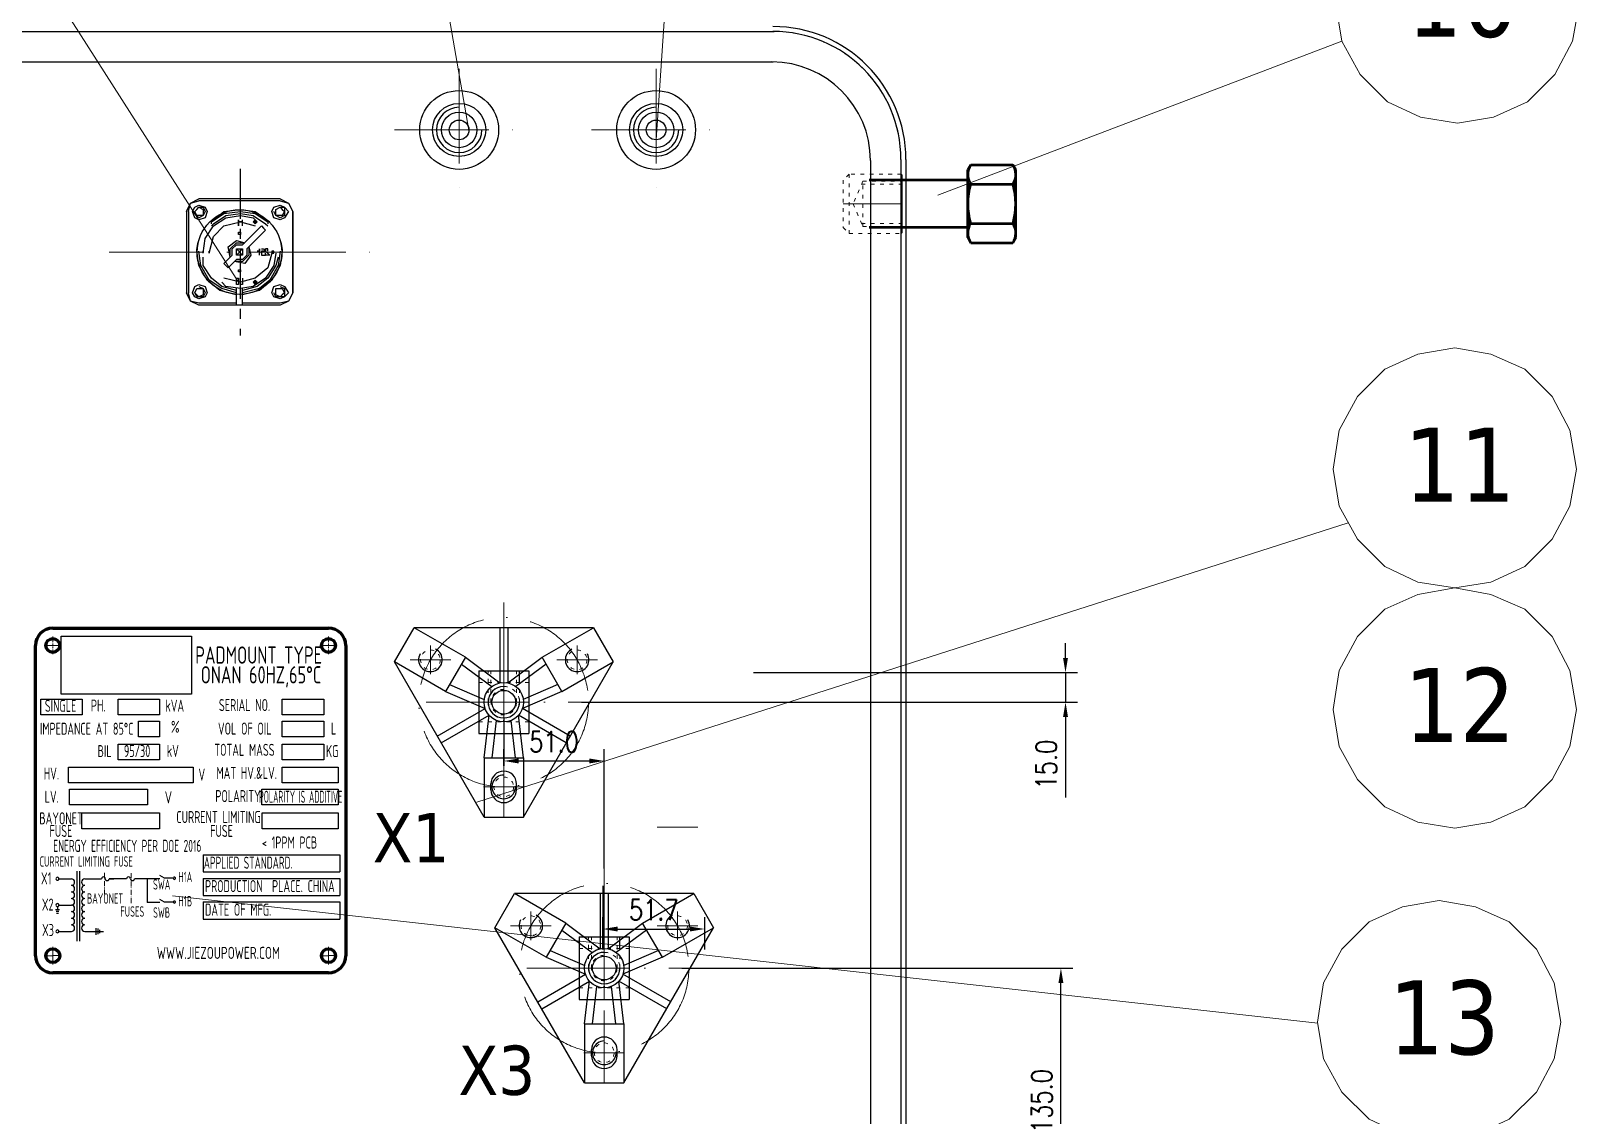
# Model space of a CAD drawing. Header units: millimetres. Extents: x 13152 to 36426, y -6229 to 13228.
# Drawn here: x 30251 to 31037, y 11006 to 11556 of the extents above; entities that cross this region are included whole.
import ezdxf
from ezdxf.enums import TextEntityAlignment as Align

# ---------------------------------------------------------------- set-up
doc = ezdxf.new("R2010")
doc.units = ezdxf.units.MM
doc.header["$LTSCALE"] = 4
for name, pattern in [('5 双点画线', [10.5, 6.25, -1.25, 0.25, -1.25, 0.25, -1.25]), ('ACAD_ISO03W100', [1.18, 0.47, -0.71]), ('ACAD_ISO10W100', [18, 12, -3, 0, -3]), ('CENTERX2', [101.6, 63.5, -12.7, 12.7, -12.7])]:
    doc.linetypes.add(name, pattern=pattern)
doc.layers.add('1', color=12, linetype='Continuous')
doc.layers.add('C00-00-00', color=7, linetype='Continuous')
for name, color, linetype, lineweight in [('标注、文本', 3, 'Continuous', 25), ('粗实线', 4, 'Continuous', 53), ('铁心', 3, 'Continuous', 0)]:
    doc.layers.add(name, color=color, linetype=linetype, lineweight=lineweight)
doc.styles.add('pdm', font='gbenor.shx', dxfattribs={"width": 0.8, "bigfont": 'gbhzfs.shx'})
doc.styles.add('Tahoma$001', font='tahoma.ttf', dxfattribs={"height": 2.159784})
doc.styles.add('TH_GBDIM', font='romans.shx', dxfattribs={"width": 0.8, "bigfont": 'gbcbig.shx'})
doc.dimstyles.new('TH_GBDIM1', dxfattribs={"dimscale": 3, "dimtxt": 3.5, "dimasz": 2.5, "dimexe": 2, "dimexo": 0, "dimgap": 1.5, "dimtad": 1, "dimdec": 1, "dimzin": 0, "dimdsep": 46, "dimtxsty": 'TH_GBDIM', "dimcen": 2.5, "dimclrd": 3, "dimclre": 256, "dimclrt": 2, "dimadec": 0, "dimazin": 0, "dimtfac": 0.714286, "dimtdec": 1, "dimtmove": 0, "dimatfit": 3, "dimfxl": 0, "dimtzin": 0, "dimlwd": -1, "dimlwe": -1, "dimarcsym": 0})
picture_1 = doc.add_image_def('image1.png', size_in_pixel=(551, 245))

# ---------------------------------------------------------------- blocks, each defined once
blk = doc.blocks.new('A$C75176214')
at = {"layer": '粗实线', "lineweight": 30}
h = blk.add_hatch(color=256, dxfattribs=at)
h.dxf.hatch_style = 2
h.paths.add_polyline_path([(0.762, 1.736), (0.72, 1.693), (0.804, 1.693)])
h = blk.add_hatch(color=256, dxfattribs=at)
h.dxf.hatch_style = 2
h.paths.add_polyline_path([(0.72, 1.693), (0.804, 1.693), (0.762, 1.651)])
h = blk.add_hatch(color=256, dxfattribs=at)
h.dxf.hatch_style = 2
h.paths.add_polyline_path([(0.381, 1.101), (0.381, 1.058), (0.423, 1.058)])
h = blk.add_hatch(color=256, dxfattribs=at)
h.dxf.hatch_style = 2
h.paths.add_polyline_path([(0.381, 1.101), (0.423, 1.101), (0.423, 1.058)])
h = blk.add_hatch(color=256, dxfattribs=at)
h.dxf.hatch_style = 2
h.paths.add_polyline_path([(0.762, 0.508), (0.72, 0.466), (0.804, 0.466)])
h = blk.add_hatch(color=256, dxfattribs=at)
h.dxf.hatch_style = 2
h.paths.add_polyline_path([(0.72, 0.466), (0.804, 0.466), (0.762, 0.423)])
for points in [[(0.254, 2.159), (0.085, 2.074), (0, 1.905)], [(0.254, 2.117), (0.085, 2.074), (0, 1.905)], [(0.254, 1.99), (0.169, 1.99), (0.169, 1.905), (0.169, 1.82), (0.254, 1.778), (0.339, 1.82), (0.381, 1.905)], [(1.651, 1.693), (1.397, 1.905), (1.058, 1.947), (0.762, 1.905), (0.466, 1.693)], [(1.651, 1.651), (1.651, 1.693), (1.397, 1.863), (1.058, 1.905), (0.762, 1.863), (0.508, 1.693), (0.508, 1.651)], [(1.905, 1.99), (1.82, 1.99), (1.778, 1.905), (1.82, 1.82), (1.905, 1.778), (1.947, 1.82), (1.99, 1.905), (1.947, 1.947), (1.905, 1.99), (1.82, 1.947), (1.82, 1.905), (1.82, 1.82), (1.905, 1.82), (1.947, 1.82), (1.99, 1.905)], [(2.159, 1.905), (2.074, 2.074), (1.905, 2.159)], [(2.117, 1.905), (2.074, 2.074), (1.905, 2.117)], [(1.651, 1.609), (1.609, 1.651), (1.355, 1.82), (1.058, 1.863), (0.804, 1.82), (0.55, 1.651), (0.508, 1.609)], [(0.635, 1.609), (0.593, 1.566), (0.55, 1.524)], [(1.82, 1.058), (1.778, 1.355), (1.609, 1.609), (1.355, 1.778), (1.058, 1.82), (0.804, 1.778), (0.72, 1.693)], [(0.762, 1.651), (0.72, 1.693), (0.762, 1.736)], [(0.762, 1.651), (0.804, 1.693), (0.762, 1.736)], [(1.693, 1.058), (1.609, 1.397), (1.397, 1.609), (1.058, 1.693), (0.762, 1.609)], [(1.27, 0.974), (1.312, 1.185), (1.143, 1.312), (0.974, 1.27)], [(1.27, 1.016), (1.27, 1.143), (1.143, 1.27), (0.974, 1.27)], [(0.212, 1.143), (0.212, 1.101), (0.254, 0.804), (0.423, 0.508), (0.677, 0.296), (1.016, 0.212)], [(0.254, 1.101), (0.296, 0.804), (0.466, 0.508), (0.677, 0.339), (1.016, 0.254)], [(0.296, 0.974), (0.339, 0.804), (0.508, 0.55), (0.72, 0.381), (1.016, 0.296)], [(0.339, 1.058), (0.381, 0.804), (0.55, 0.55), (0.804, 0.381), (1.058, 0.339), (1.355, 0.381), (1.439, 0.466)], [(0.423, 1.058), (0.508, 0.762), (0.762, 0.55), (1.058, 0.466), (1.397, 0.55)], [(0.508, 1.101), (0.508, 1.143), (0.55, 1.143), (0.55, 1.101), (0.508, 1.058), (0.466, 1.016), (0.55, 1.016)], [(0.635, 1.143), (0.593, 1.143), (0.55, 1.101), (0.593, 1.101), (0.635, 1.101), (0.635, 1.058), (0.635, 1.016), (0.593, 1.016), (0.55, 1.016), (0.55, 1.058)], [(0.677, 1.101), (0.677, 1.143), (0.677, 1.101), (0.72, 1.101), (0.677, 1.101), (0.677, 1.058)], [(0.677, 1.016), (0.677, 1.058)], [(0.889, 1.185), (0.847, 1.016), (0.974, 0.847), (1.185, 0.889)], [(0.889, 1.185), (0.889, 1.016), (1.016, 0.889), (1.143, 0.889)], [(0.931, 1.143), (0.931, 1.016), (1.016, 0.931), (1.143, 0.931)], [(1.228, 1.016), (1.228, 1.143), (1.143, 1.228), (1.016, 1.228)], [(1.143, 0.212), (1.482, 0.296), (1.736, 0.508), (1.905, 0.804), (1.947, 1.101), (1.947, 1.143)], [(1.143, 0.254), (1.439, 0.339), (1.693, 0.508), (1.863, 0.804), (1.905, 1.101)], [(1.143, 0.296), (1.439, 0.381), (1.651, 0.55), (1.82, 0.804), (1.82, 0.974)], [(1.82, 1.058), (1.82, 1.101)], [(1.397, 0.847), (1.355, 0.804), (1.312, 0.762)], [(0.254, 0.381), (0.169, 0.339), (0.169, 0.254), (0.169, 0.169), (0.254, 0.169), (0.339, 0.169), (0.381, 0.254)], [(0.72, 0.466), (0.762, 0.508)], [(0.762, 0.508), (0.804, 0.466), (0.762, 0.423)], [(1.016, 0.55), (1.016, 0.423), (1.058, 0.423)], [(1.905, 0.381), (1.82, 0.339), (1.778, 0.254), (1.82, 0.169), (1.905, 0.169), (1.947, 0.169), (1.99, 0.254), (1.947, 0.339), (1.905, 0.339), (1.82, 0.339), (1.82, 0.254), (1.82, 0.212), (1.905, 0.169), (1.947, 0.212), (1.99, 0.254)], [(0, 0.254), (0.085, 0.085), (0.254, 0.042)], [(0, 0.254), (0.085, 0.085), (0.254, 0)], [(1.905, 0.042), (2.074, 0.085), (2.117, 0.254)], [(1.905, 0), (2.074, 0.085), (2.159, 0.254)]]:
    blk.add_lwpolyline(points, dxfattribs=at)
for points in [[(0, 1.905), (0, 0.254)], [(0.423, 1.905), (0.381, 1.99), (0.254, 2.032), (0.169, 1.99), (0.085, 1.905), (0.169, 1.778), (0.254, 1.736), (0.381, 1.778)], [(0.339, 1.905), (0.339, 1.947), (0.254, 1.99), (0.212, 1.947), (0.169, 1.905), (0.212, 1.82), (0.254, 1.82), (0.339, 1.82)], [(2.032, 1.905), (1.99, 1.99), (1.905, 2.032), (1.778, 1.99), (1.736, 1.905), (1.778, 1.778), (1.905, 1.736), (1.99, 1.778)], [(1.101, 1.439), (1.101, 1.482), (1.058, 1.482), (1.058, 1.439)], [(0.381, 1.101), (0.423, 1.101), (0.423, 1.058), (0.381, 1.058)], [(1.143, 1.058), (1.143, 1.143), (1.058, 1.143), (1.016, 1.143), (1.016, 1.058), (1.016, 1.016), (1.058, 1.016), (1.143, 1.016)], [(1.101, 0.72), (1.058, 0.72), (1.058, 0.677), (1.101, 0.677)], [(0.423, 0.254), (0.381, 0.381), (0.254, 0.423), (0.169, 0.381), (0.085, 0.254), (0.169, 0.169), (0.254, 0.127), (0.381, 0.169)], [(0.339, 0.254), (0.339, 0.339), (0.254, 0.339), (0.212, 0.339), (0.169, 0.254), (0.212, 0.212), (0.254, 0.169), (0.339, 0.212)], [(1.101, 0.55), (1.101, 0.508), (1.101, 0.466), (1.101, 0.423), (1.143, 0.423), (1.143, 0.466), (1.143, 0.508), (1.143, 0.55)], [(2.032, 0.254), (1.99, 0.381), (1.905, 0.423), (1.778, 0.381), (1.736, 0.254), (1.778, 0.169), (1.905, 0.127), (1.99, 0.169)]]:
    blk.add_lwpolyline(points, close=True, dxfattribs=at)
for points in [[(0.254, 2.159), (0.254, 2.159), (1.905, 2.159), (1.905, 2.159)], [(0.254, 2.117), (0.254, 2.117), (1.905, 2.117), (1.905, 2.117)], [(2.117, 1.905), (2.117, 1.905), (2.117, 0.254), (2.117, 0.254)], [(2.159, 1.905), (2.159, 1.905), (2.159, 0.254), (2.159, 0.254)], [(0.635, 1.609), (0.635, 1.609), (1.016, 1.228), (1.016, 1.228)], [(0.72, 1.693), (0.72, 1.693), (0.762, 1.651), (0.762, 1.651)], [(1.016, 1.609), (1.016, 1.609), (1.016, 1.736), (1.016, 1.736)], [(1.016, 1.693), (1.016, 1.693), (1.101, 1.693), (1.101, 1.693)], [(1.101, 1.736), (1.101, 1.736), (1.101, 1.609), (1.101, 1.609)], [(1.101, 1.609), (1.101, 1.609), (1.101, 1.736), (1.101, 1.736)], [(0.55, 1.524), (0.55, 1.524), (0.931, 1.143), (0.931, 1.143)], [(1.228, 1.016), (1.228, 1.016), (1.397, 0.847), (1.397, 0.847)], [(1.693, 1.058), (1.693, 1.058), (1.693, 1.101), (1.693, 1.101)], [(1.143, 0.931), (1.143, 0.931), (1.312, 0.762), (1.312, 0.762)], [(0.72, 0.466), (0.72, 0.466), (0.762, 0.423), (0.762, 0.423)], [(1.016, 0), (1.016, 0), (1.016, 0.339), (1.016, 0.339)], [(1.143, 0), (1.143, 0), (1.143, 0.339), (1.143, 0.339)], [(0.254, 0.042), (0.254, 0.042), (1.016, 0.042), (1.016, 0.042)], [(0.254, 0), (0.254, 0), (1.905, 0), (1.905, 0)], [(1.058, 0), (1.058, 0), (1.101, 0), (1.101, 0)], [(1.143, 0.042), (1.143, 0.042), (1.905, 0.042), (1.905, 0.042)]]:
    blk.add_open_spline(points, degree=3, dxfattribs=at)
blk = doc.blocks.new('A$C08F7720E')
at = {"layer": '标注、文本'}
for p, q in [((10.16, 11.43), (11.43, 10.16)), ((10.16, 10.16), (11.43, 11.43))]:
    blk.add_line(p, q, dxfattribs=at)
at = {"layer": '标注、文本', "xscale": 10, "yscale": 10, "zscale": 10}
blk.add_blockref('A$C75176214', (0, 0), dxfattribs=at)
blk = doc.blocks.new('n123')
at = {"layer": '标注、文本'}
for p, q in [((42775.29, 10967.35), (42800.69, 10967.35)), ((42775.29, 10967.35), (42775.29, 10935.6)), ((42795.99, 10961.47), (42795.99, 10967.35)), ((42800.69, 10967.35), (42800.69, 10935.6)), ((42775.29, 10935.6), (42800.69, 10935.6))]:
    blk.add_line(p, q, dxfattribs=at)
at = {"layer": '标注、文本', "color": 2, "linetype": 'ACAD_ISO03W100', "lineweight": 18}
for p, q in [((42779.99, 10961.47), (42779.99, 10967.35)), ((42781.49, 10951.47), (42781.49, 10967.35)), ((42794.49, 10951.47), (42794.49, 10967.35)), ((42775.29, 10961.47), (42800.69, 10961.47)), ((42779.99, 10951.47), (42779.99, 10961.47)), ((42795.99, 10951.47), (42795.99, 10961.47)), ((42775.29, 10941.47), (42800.69, 10941.47))]:
    blk.add_line(p, q, dxfattribs=at)
at = {"layer": '标注、文本', "color": 1, "linetype": 'ACAD_ISO10W100', "lineweight": 18}
for p, q in [((42787.99, 10967.35), (42787.99, 10935.6)), ((42775.29, 10951.47), (42800.69, 10951.47))]:
    blk.add_line(p, q, dxfattribs=at)
at = {"layer": '标注、文本', "color": 2, "linetype": 'ACAD_ISO03W100', "lineweight": 18}
blk.add_circle((42787.99, 10951.47), 8, dxfattribs=at)
blk.add_arc((42787.99, 10951.47), 6.5, 90, 0, dxfattribs=at)
blk = doc.blocks.new('z123')
at = {"layer": '标注、文本', "color": 1, "linetype": 'ACAD_ISO10W100', "lineweight": 18}
for p, q in [((42445.42, 11148.38), (42445.42, 11039.45)), ((42408.18, 11126.55), (42408.18, 11111.95)), ((42482.66, 11126.55), (42482.66, 11111.95)), ((42397.9, 11119.25), (42418.47, 11119.25)), ((42472.38, 11119.25), (42492.94, 11119.25)), ((42406.05, 11097.75), (42484.8, 11097.75)), ((42435.14, 11054.75), (42455.7, 11054.75))]:
    blk.add_line(p, q, dxfattribs=at)
at = {"layer": '标注、文本'}
for p, q in [((42389.93, 11118.24), (42399.93, 11135.56)), ((42490.91, 11135.56), (42399.93, 11135.56)), ((42425.91, 11120.56), (42399.93, 11135.56)), ((42443.42, 11135.56), (42443.42, 11107.55)), ((42447.42, 11135.56), (42447.42, 11107.55)), ((42464.93, 11120.56), (42490.91, 11135.56)), ((42490.91, 11135.56), (42500.91, 11118.24)), ((42435.42, 11039.45), (42389.93, 11118.24)), ((42415.91, 11103.24), (42389.93, 11118.24)), ((42425.91, 11120.56), (42415.91, 11103.24)), ((42423.9, 11117.08), (42439.28, 11105.64)), ((42425.91, 11120.56), (42443.42, 11107.55)), ((42447.42, 11107.55), (42464.93, 11120.56)), ((42466.94, 11117.08), (42451.56, 11105.64)), ((42455.42, 11039.45), (42500.91, 11118.24)), ((42474.93, 11103.24), (42464.93, 11120.56)), ((42474.93, 11103.24), (42500.91, 11118.24)), ((42417.93, 11106.73), (42435.52, 11099.13)), ((42472.92, 11106.73), (42455.33, 11099.13)), ((42415.91, 11103.24), (42435.94, 11094.59)), ((42474.93, 11103.24), (42454.91, 11094.59)), ((42411.68, 11080.58), (42435.94, 11094.59)), ((42413.68, 11077.12), (42437.94, 11091.12)), ((42435.42, 11069.45), (42437.94, 11091.12)), ((42477.17, 11077.12), (42452.91, 11091.12)), ((42455.42, 11069.45), (42452.91, 11091.12)), ((42479.17, 11080.58), (42454.91, 11094.59)), ((42439.45, 11069.45), (42441.66, 11088.49)), ((42451.39, 11069.45), (42449.18, 11088.49)), ((42435.42, 11069.45), (42455.42, 11069.45)), ((42435.42, 11069.45), (42435.42, 11039.45)), ((42455.42, 11069.45), (42455.42, 11039.45)), ((42438.92, 11053.25), (42438.92, 11056.25)), ((42445.42, 11056.25), (42445.42, 11056.25)), ((42451.92, 11053.25), (42451.92, 11056.25)), ((42435.42, 11039.45), (42455.42, 11039.45))]:
    blk.add_line(p, q, dxfattribs=at)
at = {"layer": '标注、文本', "color": 1, "linetype": 'ACAD_ISO10W100', "lineweight": 18}
blk.add_circle((42445.42, 11097.75), 43, dxfattribs=at)
at = {"layer": '标注、文本', "color": 2, "linetype": 'ACAD_ISO03W100', "lineweight": 18}
for centre in [(42408.18, 11119.25), (42482.66, 11119.25), (42445.42, 11054.75)]:
    blk.add_circle(centre, 5, dxfattribs=at)
at = {"layer": '标注、文本'}
for radius in [10, 6]:
    blk.add_circle((42445.42, 11097.75), radius, dxfattribs=at)
for centre, radius, start, end in [((42408.18, 11119.25), 6, 150, 64.00063), ((42482.66, 11119.25), 6, 115.99937, 30), ((42445.42, 11097.75), 8, 90, 0), ((42445.42, 11056.25), 6.5, 0, 180), ((42445.42, 11054.75), 6, 90, 4.00063), ((42445.42, 11053.25), 6.5, 180, 0)]:
    blk.add_arc(centre, radius, start, end, dxfattribs=at)
blk.add_blockref('n123', (-342.57, 146.28), dxfattribs=at)
blk = doc.blocks.new('*D314')
at = {"layer": 'Defpoints', "color": 0}
for p in [(30541.95, 11185.64), (30490.95, 11183.22), (30541.95, 11131.12)]:
    blk.add_point(p, dxfattribs=at)
at = {"layer": '标注、文本'}
for p, q in [((30490.95, 11183.22), (30490.95, 11191.64)), ((30541.95, 11131.12), (30541.95, 11191.64))]:
    blk.add_line(p, q, dxfattribs=at)
at = {"layer": '标注、文本', "color": 3}
blk.add_line((30498.45, 11185.64), (30534.45, 11185.64), dxfattribs=at)
for points in [[(30498.45, 11186.89), (30498.45, 11184.39), (30490.95, 11185.64)], [(30534.45, 11186.89), (30534.45, 11184.39), (30541.95, 11185.64)]]:
    blk.add_solid(points, dxfattribs=at)
at = {"layer": '标注、文本', "color": 2, "insert": (30516.45, 11195.39), "char_height": 10.5, "attachment_point": 5, "style": 'TH_GBDIM'}
blk.add_mtext('51.0', dxfattribs=at)
blk = doc.blocks.new('*D315')
at = {"layer": 'Defpoints', "color": 0}
for p in [(30592.95, 11100.33), (30541.28, 11089.99), (30592.95, 11089.99)]:
    blk.add_point(p, dxfattribs=at)
at = {"layer": '标注、文本'}
for p, q in [((30541.28, 11089.99), (30541.28, 11106.33)), ((30592.95, 11089.99), (30592.95, 11106.33))]:
    blk.add_line(p, q, dxfattribs=at)
at = {"layer": '标注、文本', "color": 3}
blk.add_line((30548.78, 11100.33), (30585.45, 11100.33), dxfattribs=at)
for points in [[(30548.78, 11101.58), (30548.78, 11099.08), (30541.28, 11100.33)], [(30585.45, 11101.58), (30585.45, 11099.08), (30592.95, 11100.33)]]:
    blk.add_solid(points, dxfattribs=at)
at = {"layer": '标注、文本', "color": 2, "insert": (30567.12, 11110.08), "char_height": 10.5, "attachment_point": 5, "style": 'TH_GBDIM'}
blk.add_mtext('51.7', dxfattribs=at)
blk = doc.blocks.new('*D317')
at = {"layer": 'Defpoints', "color": 0}
for p in [(30581.33, 11080.49), (30773.84, 11080.49), (30632.33, 10945.49)]:
    blk.add_point(p, dxfattribs=at)
at = {"layer": '标注、文本'}
for p, q in [((30581.33, 11080.49), (30779.84, 11080.49)), ((30632.33, 10945.49), (30779.84, 10945.49))]:
    blk.add_line(p, q, dxfattribs=at)
at = {"layer": '标注、文本', "color": 3}
blk.add_line((30773.84, 10952.99), (30773.84, 11072.99), dxfattribs=at)
for points in [[(30772.59, 11072.99), (30775.09, 11072.99), (30773.84, 11080.49)], [(30772.59, 10952.99), (30775.09, 10952.99), (30773.84, 10945.49)]]:
    blk.add_solid(points, dxfattribs=at)
at = {"layer": '标注、文本', "color": 2, "insert": (30764.09, 11012.99), "char_height": 10.5, "attachment_point": 5, "rotation": 90, "style": 'TH_GBDIM'}
blk.add_mtext('135.0', dxfattribs=at)
blk = doc.blocks.new('*D318')
at = {"layer": 'Defpoints', "color": 0}
for p in [(30617.73, 11230.49), (30530.33, 11215.49), (30776.17, 11215.49)]:
    blk.add_point(p, dxfattribs=at)
at = {"layer": '标注、文本', "color": 3}
for p, q in [((30776.17, 11237.99), (30776.17, 11245.49)), ((30776.17, 11230.49), (30776.17, 11215.49)), ((30776.17, 11207.99), (30776.17, 11167.09))]:
    blk.add_line(p, q, dxfattribs=at)
at = {"layer": '标注、文本'}
for p, q in [((30617.73, 11230.49), (30782.17, 11230.49)), ((30530.33, 11215.49), (30782.17, 11215.49))]:
    blk.add_line(p, q, dxfattribs=at)
at = {"layer": '标注、文本', "color": 3}
for points in [[(30774.92, 11237.99), (30777.42, 11237.99), (30776.17, 11230.49)], [(30774.92, 11207.99), (30777.42, 11207.99), (30776.17, 11215.49)]]:
    blk.add_solid(points, dxfattribs=at)
at = {"layer": '标注、文本', "color": 2, "insert": (30766.42, 11183.79), "char_height": 10.5, "attachment_point": 5, "rotation": 90, "style": 'TH_GBDIM'}
blk.add_mtext('15.0', dxfattribs=at)

msp = doc.modelspace()

# ---------------------------------------------------------------- linework, layer by layer
at = {"layer": '1', "color": 1, "linetype": 'CENTERX2', "lineweight": -3, "ltscale": 0.1}
msp.add_line((30357.09, 11486.34), (30357.09, 11401.7), dxfattribs=at)
at = {"layer": 'C00-00-00', "lineweight": 25}
for p, q in [((30269.88, 11182.5), (30333.17, 11182.5)), ((30269.88, 11174.58), (30269.88, 11182.5)), ((30333.17, 11182.5), (30333.17, 11174.58)), ((30333.17, 11174.58), (30269.88, 11174.58)), ((30338.35, 11138.06), (30407.73, 11138.06)), ((30338.35, 11138.06), (30338.35, 11129.36)), ((30407.73, 11138.06), (30407.73, 11129.36)), ((30338.35, 11129.36), (30407.73, 11129.36)), ((30338.35, 11126.06), (30407.73, 11126.06)), ((30338.35, 11126.06), (30338.35, 11117.36)), ((30407.73, 11126.06), (30407.73, 11117.36)), ((30338.35, 11117.36), (30407.73, 11117.36)), ((30338.35, 11114.07), (30407.73, 11114.07)), ((30338.35, 11114.07), (30338.35, 11105.37)), ((30407.73, 11114.07), (30407.73, 11105.37)), ((30338.35, 11105.37), (30407.73, 11105.37))]:
    msp.add_line(p, q, dxfattribs=at)
for points in [[(30255.84, 11217.03), (30276.88, 11217.03), (30276.88, 11209.1), (30255.84, 11209.1)], [(30295.18, 11217.03), (30316.22, 11217.03), (30316.22, 11209.1), (30295.18, 11209.1)], [(30378.48, 11216.97), (30399.52, 11216.97), (30399.52, 11209.04), (30378.48, 11209.04)], [(30305.48, 11205.84), (30316.22, 11205.84), (30316.22, 11197.91), (30305.48, 11197.91)], [(30378.48, 11205.78), (30399.52, 11205.78), (30399.52, 11197.86), (30378.48, 11197.86)], [(30295.18, 11194.21), (30316.22, 11194.21), (30316.22, 11186.28), (30295.18, 11186.28)], [(30378.48, 11194.15), (30399.52, 11194.15), (30399.52, 11186.22), (30378.48, 11186.22)], [(30378.48, 11182.5), (30406.83, 11182.5), (30406.83, 11174.58), (30378.48, 11174.58)], [(30270.47, 11171.39), (30310.03, 11171.39), (30310.03, 11163.39), (30270.47, 11163.39)], [(30368.14, 11171.39), (30406.83, 11171.39), (30406.83, 11163.39), (30368.14, 11163.39)], [(30276.66, 11159.24), (30316.22, 11159.24), (30316.22, 11151.24), (30276.66, 11151.24)], [(30368.2, 11159.24), (30406.83, 11159.24), (30406.83, 11151.24), (30368.2, 11151.24)]]:
    msp.add_lwpolyline(points, close=True, dxfattribs=at)
at = {"layer": '标注、文本', "color": 2, "linetype": 'ACAD_ISO03W100', "lineweight": 18}
for p, q in [((29848.29, 11556.02), (30628.29, 11556.02)), ((30692.62, 11491.02), (30692.62, 10612.02)), ((30666.29, 11483.52), (30663.29, 11480.52)), ((30663.29, 11480.52), (30663.29, 11456.52)), ((30692.79, 11483.52), (30666.29, 11483.52)), ((30666.29, 11483.52), (30666.29, 11453.52)), ((30673.29, 11480.02), (30668.29, 11468.52)), ((30672.64, 11478.52), (30693.29, 11478.52)), ((30673.29, 11457.02), (30673.29, 11480.02)), ((30673.29, 11480.02), (30693.29, 11480.02)), ((30668.29, 11468.52), (30673.29, 11457.02)), ((30663.29, 11456.52), (30666.29, 11453.52)), ((30666.29, 11453.52), (30692.79, 11453.52)), ((30672.64, 11458.52), (30693.29, 11458.52)), ((30673.29, 11457.02), (30693.29, 11457.02))]:
    msp.add_line(p, q, dxfattribs=at)
at = {"layer": '标注、文本'}
for p, q in [((29848.29, 11556.02), (30628.29, 11556.02)), ((29848.79, 11540.52), (30627.79, 11540.52)), ((30677.12, 11490.52), (30677.12, 10612.02)), ((30692.62, 11491.02), (30692.62, 10639.02)), ((30695.12, 11491.02), (30695.12, 10612.02)), ((30692.79, 11483.52), (30693.29, 11483.02)), ((30692.79, 11453.52), (30692.79, 11483.52)), ((30693.29, 11454.02), (30693.29, 11483.02)), ((30693.29, 11454.02), (30692.79, 11453.52)), ((30490.95, 11207.19), (30490.95, 11183.22)), ((30410.63, 11168.17), (30410.63, 11133.17)), ((30309.88, 11125.84), (30309.88, 11113.73)), ((30318.62, 11126.11), (30316.23, 11127.5)), ((30323.14, 11126.11), (30318.62, 11126.11)), ((30318.62, 11113.99), (30316.23, 11115.39)), ((30541.28, 11122.19), (30541.28, 11089.99)), ((30323.14, 11113.99), (30318.62, 11113.99)), ((30283.96, 11097.38), (30283.96, 11100.81)), ((30283.96, 11099.1), (30287.69, 11099.1)), ((30284.96, 11097.65), (30284.96, 11100.54)), ((30285.89, 11098.24), (30285.89, 11099.95))]:
    msp.add_line(p, q, dxfattribs=at)
at = {"layer": '标注、文本', "color": 1, "linetype": 'ACAD_ISO10W100', "lineweight": 18}
for p, q in [((30468.29, 11537), (30468.29, 11475.05)), ((30468.29, 11537), (30468.29, 11475.05)), ((30568.29, 11537), (30568.29, 11475.05)), ((30568.29, 11537), (30568.29, 11475.05)), ((30435.41, 11506.02), (30501.18, 11506.02)), ((30535.41, 11506.02), (30601.18, 11506.02)), ((30535.41, 11506.02), (30601.18, 11506.02)), ((30663.29, 11468.52), (30693.29, 11468.52)), ((30663.29, 11468.52), (30693.29, 11468.52)), ((30663.29, 11468.52), (30693.29, 11468.52)), ((30290.67, 11444.02), (30423.51, 11444.02)), ((30568.91, 11151.99), (30589.48, 11151.99))]:
    msp.add_line(p, q, dxfattribs=at)
at = {"layer": '标注、文本', "color": 1, "linetype": 'ACAD_ISO10W100', "lineweight": 13, "ltscale": 0.02}
for p, q in [((30261.98, 11239.79), (30261.95, 11248.81)), ((30401.98, 11239.79), (30401.95, 11248.81)), ((30257.54, 11244.29), (30266.39, 11244.31)), ((30397.54, 11244.29), (30406.39, 11244.31)), ((30261.98, 11082.29), (30261.95, 11091.31)), ((30401.98, 11082.29), (30401.95, 11091.31)), ((30257.54, 11086.79), (30266.39, 11086.81)), ((30397.54, 11086.79), (30406.39, 11086.81))]:
    msp.add_line(p, q, dxfattribs=at)
at = {"layer": '标注、文本', "color": 0, "linetype": 'ByBlock', "lineweight": 70}
for p, q in [((30261.96, 11253.05), (30401.96, 11253.05)), ((30253.21, 11086.8), (30253.21, 11244.3)), ((30410.71, 11244.3), (30410.71, 11086.8)), ((30401.96, 11078.05), (30261.96, 11078.05))]:
    msp.add_line(p, q, dxfattribs=at)
at = {"layer": '标注、文本', "color": 6, "linetype": '5 双点画线', "lineweight": 13, "ltscale": 0.1}
for p, q in [((30288.22, 11128.79), (30288.24, 11118.07)), ((30301.7, 11128.61), (30301.8, 11113.41))]:
    msp.add_line(p, q, dxfattribs=at)
at = {"layer": '标注、文本'}
for points in [[(30265.07, 11125.84), (30265, 11126.21), (30264.7, 11126.43), (30264.33, 11126.58), (30263.96, 11126.43), (30263.74, 11126.21), (30263.59, 11125.84), (30263.74, 11125.47), (30263.96, 11125.17), (30264.33, 11125.1), (30264.7, 11125.17), (30265, 11125.47)], [(30324.25, 11126.11), (30324.2, 11126.38), (30323.98, 11126.61), (30323.7, 11126.66), (30323.42, 11126.61), (30323.25, 11126.38), (30323.14, 11126.11), (30323.25, 11125.83), (30323.42, 11125.66), (30323.7, 11125.55), (30323.98, 11125.66), (30324.2, 11125.83)], [(30324.25, 11113.99), (30324.2, 11114.27), (30323.98, 11114.49), (30323.7, 11114.55), (30323.42, 11114.49), (30323.25, 11114.27), (30323.14, 11113.99), (30323.25, 11113.72), (30323.42, 11113.55), (30323.7, 11113.44), (30323.98, 11113.55), (30324.2, 11113.72)], [(30265.07, 11112.51), (30265, 11112.88), (30264.7, 11113.1), (30264.33, 11113.25), (30263.96, 11113.1), (30263.74, 11112.88), (30263.59, 11112.51), (30263.74, 11112.14), (30263.96, 11111.84), (30264.33, 11111.77), (30264.7, 11111.84), (30265, 11112.14)], [(30265.07, 11099.1), (30265, 11099.47), (30264.7, 11099.76), (30264.33, 11099.91), (30263.96, 11099.76), (30263.74, 11099.47), (30263.59, 11099.1), (30263.74, 11098.73), (30263.96, 11098.5), (30264.33, 11098.36), (30264.7, 11098.5), (30265, 11098.73)]]:
    msp.add_lwpolyline(points, close=True, dxfattribs=at)
for points in [[(30265.07, 11125.84), (30271.44, 11125.84)], [(30271.44, 11122.51), (30272.03, 11122.58), (30272.63, 11122.95), (30272.92, 11123.54), (30273.07, 11124.14), (30272.92, 11124.8), (30272.63, 11125.32), (30272.03, 11125.69), (30271.44, 11125.84)], [(30271.44, 11119.17), (30272.03, 11119.25), (30272.63, 11119.62), (30272.92, 11120.21), (30273.07, 11120.8), (30272.92, 11121.47), (30272.63, 11121.99), (30272.03, 11122.36), (30271.44, 11122.51)], [(30274.11, 11129.77), (30274.11, 11094.13)], [(30275.44, 11129.77), (30275.44, 11094.13)], [(30278.26, 11125.84), (30277.59, 11125.69), (30277.07, 11125.32), (30276.7, 11124.8), (30276.55, 11124.14), (30276.7, 11123.54), (30277.07, 11122.95), (30277.59, 11122.58), (30278.26, 11122.51), (30277.59, 11122.36), (30277.07, 11121.99), (30276.7, 11121.47), (30276.55, 11120.8), (30276.7, 11120.21), (30277.07, 11119.62), (30277.59, 11119.25), (30278.26, 11119.17), (30277.59, 11119.03), (30277.07, 11118.66), (30276.7, 11118.14), (30276.55, 11117.47), (30276.7, 11116.88), (30277.07, 11116.28), (30277.59, 11115.91), (30278.26, 11115.84), (30277.59, 11115.69), (30277.07, 11115.32), (30276.7, 11114.8), (30276.55, 11114.14), (30276.7, 11113.47), (30277.07, 11112.95), (30277.59, 11112.58), (30278.26, 11112.51)], [(30278.26, 11125.84), (30286.63, 11125.84)], [(30288.63, 11125.84), (30288.48, 11126.36), (30288.11, 11126.73), (30287.59, 11126.8), (30287.15, 11126.73), (30286.78, 11126.36), (30286.63, 11125.84)], [(30288.63, 11125.84), (30288.78, 11125.32), (30289.08, 11124.95), (30289.59, 11124.88), (30290.11, 11124.95), (30290.48, 11125.32), (30290.56, 11125.84)], [(30290.56, 11125.84), (30292.93, 11125.84)], [(30299.45, 11125.84), (30290.56, 11125.84)], [(30301.37, 11125.84), (30301.3, 11126.36), (30300.93, 11126.73), (30300.41, 11126.8), (30299.89, 11126.73), (30299.52, 11126.36), (30299.45, 11125.84)], [(30301.37, 11125.84), (30301.52, 11125.32), (30301.89, 11124.95), (30302.41, 11124.88), (30302.86, 11124.95), (30303.23, 11125.32), (30303.37, 11125.84)], [(30316.38, 11125.84), (30303.37, 11125.84)], [(30271.44, 11115.84), (30272.03, 11115.91), (30272.63, 11116.28), (30272.92, 11116.88), (30273.07, 11117.47), (30272.92, 11118.14), (30272.63, 11118.66), (30272.03, 11119.03), (30271.44, 11119.17)], [(30271.44, 11112.51), (30272.03, 11112.58), (30272.63, 11112.95), (30272.92, 11113.47), (30273.07, 11114.14), (30272.92, 11114.8), (30272.63, 11115.32), (30272.03, 11115.69), (30271.44, 11115.84)], [(30263.29, 11110.21), (30265.44, 11110.21)], [(30263.74, 11109.32), (30265.07, 11109.32)], [(30263.81, 11108.36), (30264.85, 11108.36)], [(30264.33, 11111.77), (30264.33, 11110.21)], [(30265.07, 11112.51), (30271.44, 11112.51)], [(30271.44, 11099.1), (30272.03, 11099.25), (30272.63, 11099.62), (30272.92, 11100.13), (30273.07, 11100.8), (30272.92, 11101.47), (30272.63, 11101.99), (30272.03, 11102.36), (30271.44, 11102.43), (30272.03, 11102.58), (30272.63, 11102.95), (30272.92, 11103.47), (30273.07, 11104.13), (30272.92, 11104.8), (30272.63, 11105.32), (30272.03, 11105.69), (30271.44, 11105.76), (30272.03, 11105.91), (30272.63, 11106.28), (30272.92, 11106.8), (30273.07, 11107.47), (30272.92, 11108.14), (30272.63, 11108.65), (30272.03, 11109.02), (30271.44, 11109.17), (30272.03, 11109.25), (30272.63, 11109.62), (30272.92, 11110.14), (30273.07, 11110.8), (30272.92, 11111.47), (30272.63, 11111.99), (30272.03, 11112.36), (30271.44, 11112.51)], [(30278.26, 11112.51), (30277.59, 11112.36), (30277.07, 11111.99), (30276.7, 11111.47), (30276.55, 11110.8), (30276.7, 11110.14), (30277.07, 11109.62), (30277.59, 11109.25), (30278.26, 11109.17)], [(30278.26, 11109.17), (30277.59, 11109.02), (30277.07, 11108.65), (30276.7, 11108.14), (30276.55, 11107.47), (30276.7, 11106.8), (30277.07, 11106.28), (30277.59, 11105.91), (30278.26, 11105.76)], [(30316.38, 11113.73), (30309.88, 11113.73)], [(30265.07, 11099.1), (30271.44, 11099.1)], [(30278.26, 11105.76), (30277.59, 11105.69), (30277.07, 11105.32), (30276.7, 11104.8), (30276.55, 11104.13), (30276.7, 11103.47), (30277.07, 11102.95), (30277.59, 11102.58), (30278.26, 11102.43)], [(30278.26, 11102.43), (30277.59, 11102.36), (30277.07, 11101.99), (30276.7, 11101.47), (30276.55, 11100.8), (30276.7, 11100.13), (30277.07, 11099.62), (30277.59, 11099.25), (30278.26, 11099.1)], [(30278.26, 11099.1), (30283.96, 11099.1)]]:
    msp.add_lwpolyline(points, dxfattribs=at)
for centre, radius in [((30468.29, 11506.02), 20), ((30568.29, 11506.02), 20), ((30468.29, 11506.02), 13.5), ((30568.29, 11506.02), 13.5), ((30468.29, 11506.02), 9), ((30468.29, 11506.02), 5), ((30568.29, 11506.02), 9), ((30568.29, 11506.02), 5)]:
    msp.add_circle(centre, radius, dxfattribs=at)
at = {"layer": '标注、文本', "color": 0, "linetype": 'ByBlock', "lineweight": 70}
for centre in [(30261.96, 11244.3), (30401.96, 11244.3), (30261.96, 11086.8), (30401.96, 11086.8)]:
    msp.add_circle(centre, 3.5, dxfattribs=at)
at = {"layer": '标注、文本'}
for centre, radius, start, end in [((30627.62, 11491.02), 67.5, 0, 90), ((30627.62, 11491.02), 65, 0, 90), ((30627.12, 11490.52), 50, 0, 90), ((30468.29, 11506.02), 11.5, 90, 0), ((30568.29, 11506.02), 11.5, 90, 0)]:
    msp.add_arc(centre, radius, start, end, dxfattribs=at)
at = {"layer": '标注、文本', "color": 2, "linetype": 'ACAD_ISO03W100', "lineweight": 18}
msp.add_arc((30627.62, 11491.02), 65, 0, 90, dxfattribs=at)
at = {"layer": '标注、文本', "color": 0, "linetype": 'ByBlock', "lineweight": 70}
for centre, start, end in [((30261.96, 11244.3), 90, 180), ((30401.96, 11244.3), 0, 90), ((30261.96, 11086.8), 180, 270), ((30401.96, 11086.8), 270, 0)]:
    msp.add_arc(centre, 8.75, start, end, dxfattribs=at)
at = {"layer": '粗实线', "ltscale": 2}
for p, q in [((30728.07, 11488.37), (30726.54, 11485.71)), ((30726.54, 11485.71), (30726.54, 11451.33)), ((30726.54, 11451.33), (30726.54, 11485.71)), ((30728.07, 11488.37), (30749.4, 11488.37)), ((30749.4, 11488.37), (30750.94, 11485.71)), ((30750.94, 11451.33), (30750.94, 11485.71)), ((30726.54, 11480.52), (30676.54, 11480.52)), ((30726.54, 11480.52), (30726.54, 11456.52)), ((30728.07, 11478.45), (30749.4, 11478.45)), ((30726.54, 11456.52), (30676.54, 11456.52)), ((30728.07, 11458.6), (30749.4, 11458.6)), ((30728.07, 11448.67), (30726.54, 11451.33)), ((30728.07, 11448.67), (30749.4, 11448.67)), ((30749.4, 11448.67), (30750.94, 11451.33))]:
    msp.add_line(p, q, dxfattribs=at)
at = {"layer": '粗实线', "lineweight": 30}
for centre in [(30356.74, 11444.02), (30356.79, 11444.02)]:
    msp.add_circle(centre, 21.5, dxfattribs=at)
at = {"layer": '粗实线', "ltscale": 2}
for centre, radius, start, end in [((30735.68, 11483.3), 9.14, 146.29544, 212.55875), ((30741.8, 11483.3), 9.14, 327.91444, 33.70456), ((30762.54, 11468.52), 36, 163.9966, 196.0034), ((30714.94, 11468.52), 36, 343.9966, 16.0034), ((30735.68, 11453.74), 9.14, 147.91444, 213.70456), ((30741.8, 11453.74), 9.14, 326.29544, 32.08556)]:
    msp.add_arc(centre, radius, start, end, dxfattribs=at)
at = {"layer": '铁心', "lineweight": 13}
for points in [[(30568.29, 11501.02), (30616.16, 12211.04), (30616.16, 12211.04)], [(30473.29, 11505.84), (30351.86, 12203.09), (30351.86, 12203.09)], [(30356.26, 11428.68), (29864.26, 12198.88), (29864.26, 12198.88)], [(30711.34, 11472.93), (30916.43, 11551.04), (30916.43, 11551.04)], [(30477.2, 11164.7), (30919.74, 11306.62), (30919.74, 11306.62)], [(30322.82, 11117.24), (30904.28, 11052.48), (30904.28, 11052.48)]]:
    msp.add_lwpolyline(points, dxfattribs=at)
for points in [[(31036.91, 11569.72), (31033.59, 11589.6), (31024.56, 11606.76), (31010.7, 11620.62), (30993.53, 11628.15), (30975.16, 11631.46), (30956.49, 11628.15), (30939.62, 11620.62), (30925.77, 11606.76), (30916.43, 11589.6), (30913.42, 11569.72), (30916.43, 11551.04), (30925.77, 11534.18), (30939.62, 11520.32), (30956.49, 11512.49), (30975.16, 11509.48), (30993.53, 11512.49), (31010.7, 11520.32), (31024.56, 11534.18), (31033.59, 11551.04)], [(31035.55, 11333.72), (31032.23, 11353.6), (31023.2, 11370.77), (31009.34, 11384.62), (30992.18, 11392.15), (30973.8, 11395.47), (30955.13, 11392.15), (30938.26, 11384.62), (30924.41, 11370.77), (30915.07, 11353.6), (30912.06, 11333.72), (30915.07, 11315.05), (30924.41, 11298.18), (30938.26, 11284.33), (30955.13, 11276.5), (30973.8, 11273.49), (30992.18, 11276.5), (31009.34, 11284.33), (31023.2, 11298.18), (31032.23, 11315.05)], [(31035.55, 11211.74), (31032.23, 11231.62), (31023.2, 11248.79), (31009.34, 11262.64), (30992.18, 11270.17), (30973.8, 11273.49), (30955.13, 11270.17), (30938.26, 11262.64), (30924.41, 11248.79), (30915.07, 11231.62), (30912.06, 11211.74), (30915.07, 11193.07), (30924.41, 11176.2), (30938.26, 11162.35), (30955.13, 11154.52), (30973.8, 11151.51), (30992.18, 11154.52), (31009.34, 11162.35), (31023.2, 11176.2), (31032.23, 11193.07)], [(31027.67, 11053.12), (31024.35, 11072.99), (31015.32, 11090.16), (31001.46, 11104.02), (30984.3, 11111.55), (30965.92, 11114.86), (30947.25, 11111.55), (30930.38, 11104.02), (30916.53, 11090.16), (30907.19, 11072.99), (30904.18, 11053.12), (30907.19, 11034.44), (30916.53, 11017.58), (30930.38, 11003.72), (30947.25, 10995.89), (30965.92, 10992.88), (30984.3, 10995.89), (31001.46, 11003.72), (31015.32, 11017.58), (31024.35, 11034.44)]]:
    msp.add_lwpolyline(points, close=True, dxfattribs=at)

# ---------------------------------------------------------------- block references
at = {"layer": '标注、文本', "xscale": -2.5, "yscale": 2.5, "zscale": 2.5}
msp.add_blockref('A$C08F7720E', (30383.77, 11417.03), dxfattribs=at)
at = {"layer": '标注、文本'}
for p in [(-11954.47, 117.74), (-11903.47, -17.26)]:
    msp.add_blockref('z123', p, dxfattribs=at)

# ---------------------------------------------------------------- texts
at = {"layer": '标注、文本', "style": 'pdm'}
for s, height, width, p in [('PADMOUNT TYPE ', 8.75, 0.8, (30368.39, 11239.4)), (' ONAN 60HZ,65°C', 8.75, 0.8, (30365.78, 11229.39)), ('SINGLE', 6.125, 0.72, (30265.93, 11213.65)), ('PH.', 6.125, 0.72, (30285.05, 11213.79)), ('kVA', 6.125, 0.72, (30323.9, 11213.73)), ('SERIAL NO.', 6.125, 0.72, (30359.32, 11214.03)), ('IMPEDANCE AT 85°C ', 6.125, 0.72, (30280.37, 11202.01)), ('%%%', 6.125, 0.72, (30324.16, 11203)), ('VOL OF OIL', 6.125, 0.72, (30359.44, 11202.07)), ('L', 6.12, 0.72, (30404.56, 11202.13)), ('BIL', 6.125, 0.72, (30288.28, 11190.66)), ('95/30', 6.125, 0.72, (30304.78, 11190.7)), ('kV', 6.125, 0.72, (30322.93, 11190.76)), ('TOTAL MASS', 6.125, 0.72, (30359.28, 11191.3)), ('KG', 6.125, 0.72, (30403.81, 11190.63)), ('HV.', 6.125, 0.72, (30261.27, 11179.26)), ('V', 6.12, 0.72, (30337.63, 11178.73)), ('MAT HV.&LV.', 6.125, 0.72, (30360.41, 11179.57)), ('LV.', 6.125, 0.72, (30261.44, 11167.49)), ('V', 6.12, 0.8, (30320.66, 11167.21)), ('POLARITY', 6.125, 0.72, (30356.02, 11167.83)), ('POLARITY IS ADDITIVE', 6.125, 0.5, (30387.82, 11167.48)), ('BAYONET', 6.125, 0.72, (30266.18, 11156.51)), ('CURRENT LIMITING', 6.125, 0.72, (30346.1, 11157.17)), ('FUSE', 6.125, 0.72, (30266.12, 11150.12)), ('FUSE', 6.125, 0.72, (30347.66, 11150.12)), ('< 1PPM PCB', 6.125, 0.72, (30382.17, 11144.25)), ('ENERGY EFFICIENCY PER DOE 2016', 6.125, 0.67, (30299.79, 11142.55)), ('CURRENT LIMITING FUSE', 5.25, 0.7, (30278.97, 11134.61)), ('X1', 6.125, 0.72, (30258.62, 11126.05)), ('H1A', 5.25, 0.7, (30329.23, 11126.75)), ('X2', 6.125, 0.72, (30259.4, 11112.76)), ('H1B', 5.25, 0.7, (30329.23, 11114.47)), ('X3', 6.125, 0.72, (30259.55, 11099.83)), ('WWW.JIEZOUPOWER.COM ', 6.125, 0.8, (30347.38, 11088.21))]:
    msp.add_text(s, height=height, dxfattribs=dict(at, width=width)).set_placement(p, align=Align.MIDDLE_CENTER)
at = {"layer": '标注、文本', "lineweight": 13, "style": 'Tahoma$001'}
for s, p in [('X1', (30424.37, 11134.16)), ('X3', (30467.94, 11016.14))]:
    msp.add_text(s, height=25, dxfattribs=at).set_placement(p)
at = {"layer": '标注、文本', "style": 'pdm'}
for s, width, p in [('APPLIED STANDARD.', 0.67, (30338.62, 11134)), ('PRODUCTION  PLACE. CHINA', 0.72, (30339.25, 11122.12)), ('DATE OF MFG.', 0.72, (30339.25, 11110.13))]:
    msp.add_text(s, height=6.125, dxfattribs=dict(at, width=width)).set_placement(p, align=Align.MIDDLE_LEFT)
at = {"layer": '标注、文本', "style": 'pdm', "width": 0.7}
for s, p in [('SWA', (30321.63, 11120.35)), ('BAYONET', (30297.73, 11113.21)), ('FUSES', (30308.42, 11106.6)), ('SWB', (30321.52, 11106.07))]:
    msp.add_text(s, height=5.25, dxfattribs=at).set_placement(p, align=Align.RIGHT)
at = {"layer": '铁心', "lineweight": 13, "style": 'Tahoma$001'}
for s, p in [('10', (30949.48, 11553.3)), ('11', (30948.13, 11317.3)), ('12', (30948.13, 11195.32)), ('13', (30940.24, 11036.69))]:
    msp.add_text(s, height=37.589, dxfattribs=at).set_placement(p)

# ---------------------------------------------------------------- dimensions: what is measured, and where the dimension line sits
at = {"layer": '标注、文本'}
for base, p1, p2, picture, middle in [((30776.17, 11215.49), (30617.73, 11230.49), (30530.33, 11215.49), '*D318', (30766.42, 11183.79)), ((30773.84, 11080.49), (30632.33, 10945.49), (30581.33, 11080.49), '*D317', (30764.09, 11012.99))]:
    dim = msp.add_linear_dim(base=base, p1=p1, p2=p2, angle=90, dimstyle='TH_GBDIM1', dxfattribs=at)
    dim.commit()
    dim.dimension.update_dxf_attribs({"geometry": picture, "text_midpoint": middle})
for base, p1, p2, picture, middle in [((30541.95, 11185.64), (30490.95, 11183.22), (30541.95, 11131.12), '*D314', (30516.45, 11195.39)), ((30592.95, 11100.33), (30541.28, 11089.99), (30592.95, 11089.99), '*D315', (30567.12, 11110.08))]:
    dim = msp.add_linear_dim(base=base, p1=p1, p2=p2, dimstyle='TH_GBDIM1', dxfattribs=at)
    dim.commit()
    dim.dimension.update_dxf_attribs({"geometry": picture, "text_midpoint": middle})

# ---------------------------------------------------------------- pictures from other files: only their frames are drawn
image = msp.add_image(picture_1, insert=(30266.21, 11219.51), size_in_units=(66.26, 29.46), dxfattribs=at)
image.dxf.flags = 7

doc.saveas('drawing.dxf')
